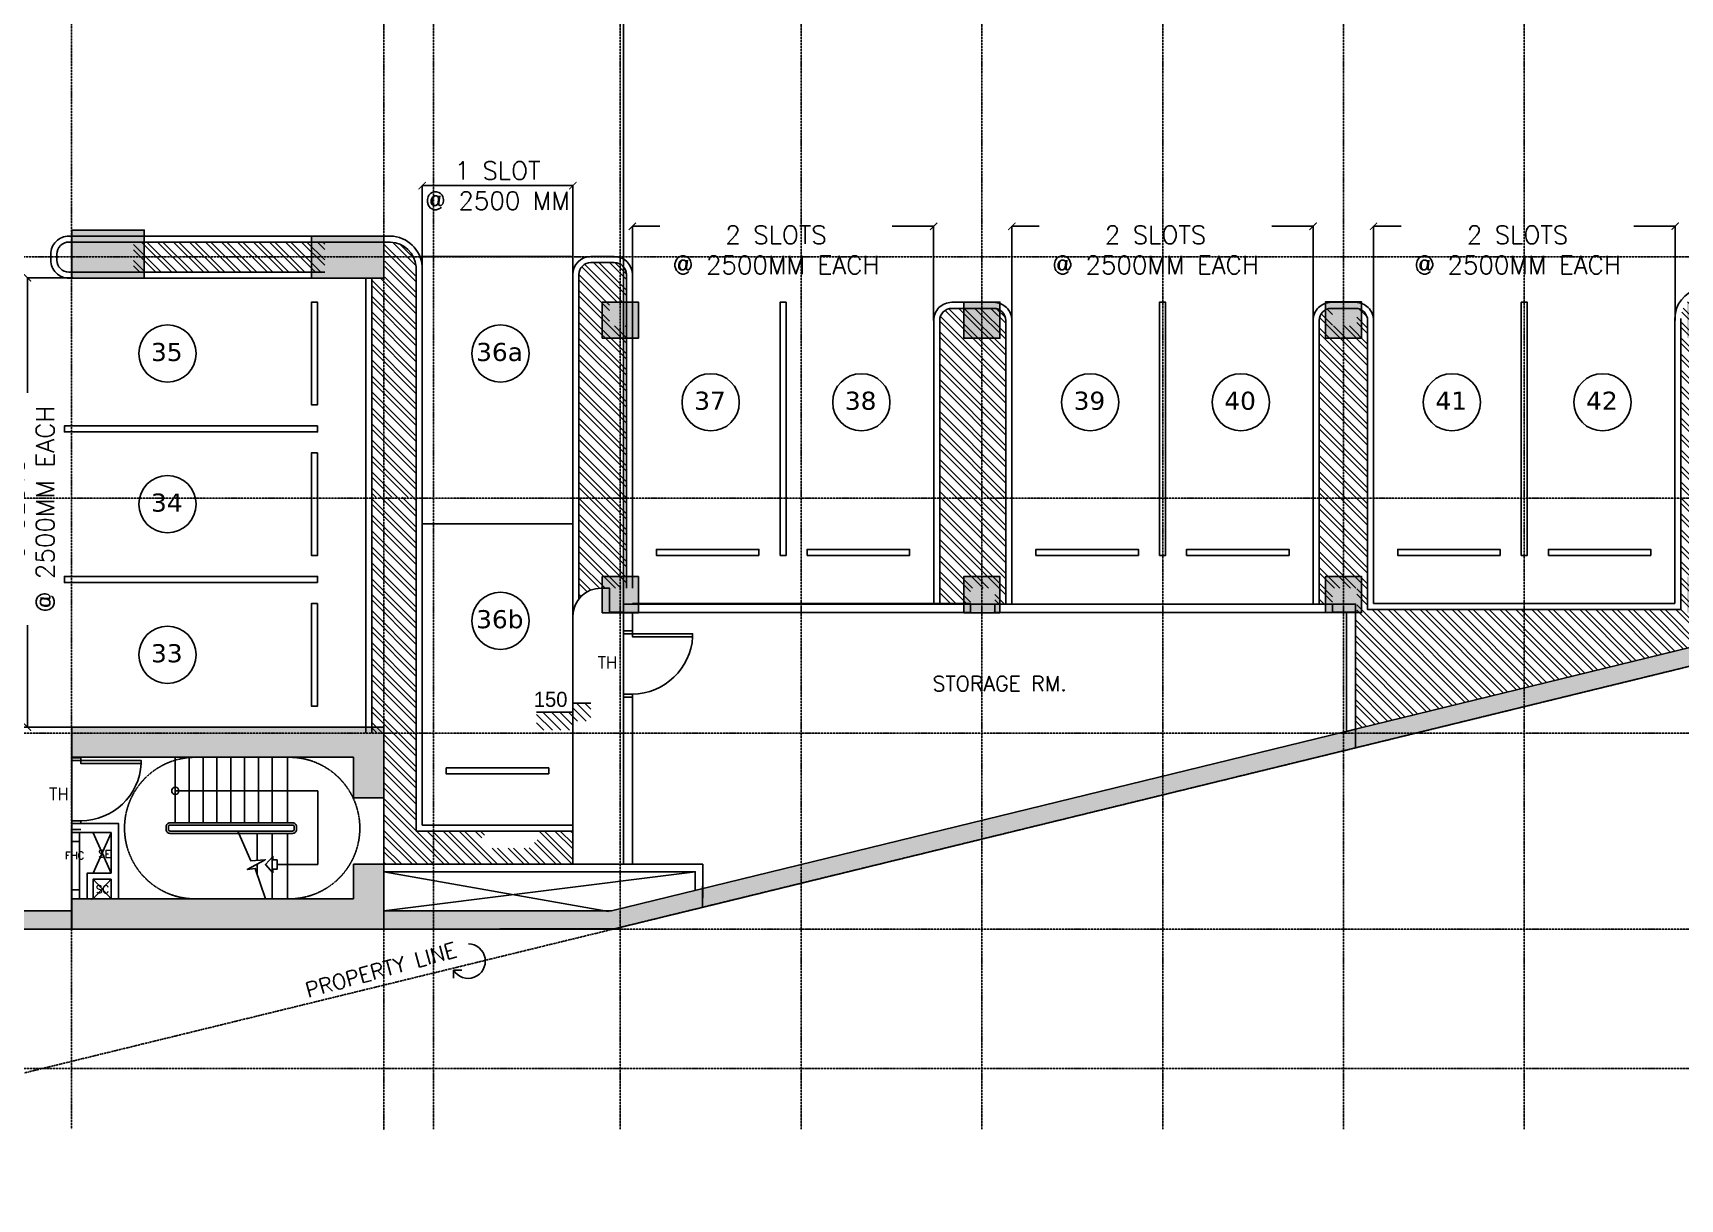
# Model space of a CAD drawing. Header units: inches. Extents: x -189245 to 740841, y -215444 to 469401.
# Drawn here: x 84045 to 111378, y 119672 to 139024 of the extents above; entities that cross this region are included whole.
import ezdxf
from ezdxf.enums import TextEntityAlignment as Align

# ---------------------------------------------------------------- set-up
doc = ezdxf.new("R2010")
doc.units = ezdxf.units.IN
doc.header["$LTSCALE"] = 10
doc.header["$MEASUREMENT"] = 0
for name, pattern in [('GRID NORMAL$0$GRID BASEMENT$0$GRID GROUND$0$GRID$0$$0$PHANTOM', [2.5, 1.25, -0.25, 0.25, -0.25, 0.25, -0.25]), ('HIDDEN', [0.375, 0.25, -0.125]), ('HIDDEN2', [0.1875, 0.125, -0.0625])]:
    doc.linetypes.add(name, pattern=pattern)
for name, color, linetype in [('3', 252, 'Continuous'), ('A-CMU PLASTER', 8, 'Continuous'), ('A-CMU WALL', 4, 'Continuous'), ('A-COLUMN', 6, 'Continuous'), ('A-COLUMN HATCH', 252, 'Continuous'), ('a-dim', 8, 'Continuous'), ('A-DOOR', 1, 'Continuous'), ('A-GRID', 8, 'Continuous'), ('A-HATCH COLUMN', 252, 'Continuous'), ('A-HATCH-CMU', 8, 'Continuous'), ('A-HATCH-SOLID', 252, 'Continuous'), ('A-HIDDEN', 2, 'HIDDEN'), ('A-PARKING', 252, 'Continuous'), ('A-RETAINING HATCH', 252, 'Continuous'), ('A-RETAINING WALL', 6, 'Continuous'), ('A-ROAD', 252, 'Continuous'), ('A-SHEARWALL', 6, 'Continuous'), ('A-STAIR', 1, 'Continuous'), ('A-TEXT', 3, 'Continuous'), ('COLUMN', 6, 'Continuous'), ('ELEVATION MARK', 2, 'Continuous'), ('TEXT', 3, 'Continuous'), ('TSG- WALL 100', 244, 'Continuous')]:
    doc.layers.add(name, color=color, linetype=linetype)
doc.layers.add('DEFPOINT', color=7, linetype='Continuous', plot=False)
doc.styles.add('PRSP_Simplex', font='simplex.shx')
doc.styles.add('ROMANS 300', font='romans.shx', dxfattribs={"height": 300})
doc.styles.add('VERDANA', font='verdana.TTF')
doc.dimstyles.get("Standard").update_dxf_attribs({"dimtxt": 0.18, "dimasz": 0.18, "dimexe": 0.18, "dimexo": 0.0625, "dimgap": 0.09, "dimtad": 0, "dimtih": 1, "dimtoh": 1, "dimdec": 4, "dimzin": 0, "dimdsep": 46, "dimtxsty": 'Standard', "dimcen": 0.09, "dimadec": 0, "dimazin": 0, "dimtfac": 1, "dimtdec": 4, "dimtofl": 0, "dimtmove": 0, "dimatfit": 3, "dimfxl": 1, "dimtolj": 1, "dimtzin": 0, "dimarcsym": 0})
pattern_1 = [(135, (78017.65, 121641.35), (-132.5825, -132.5825), []), (135, (78017.65, 121729.74), (-132.5825, -132.5825), [])]
pattern_2 = [(135, (154038.28, 121641.35), (-132.5825, -132.5825), []), (135, (154038.28, 121729.74), (-132.5825, -132.5825), [])]

# ---------------------------------------------------------------- blocks, each defined once
blk = doc.blocks.new('STEP')
at = {"color": 1}
for p, q in [((-196, -300), (-496, 0)), ((-54, -300), (-354, 0)), ((0, -213), (-213, 0)), ((220, -150), (0, 70)), ((300, -89), (61, 150)), ((300, 53), (203, 150)), ((-337, -300), (-600, -37)), ((-479, -300), (-600, -179)), ((78, -150), (-72, 0))]:
    blk.add_line(p, q, dxfattribs=at)
at = {"color": 3}
blk.add_lwpolyline([(-600, 0), (0, 0), (0, 150), (300, 150)], dxfattribs=at)
blk.add_attdef('000', (-646, 88), '', height=250, dxfattribs=at)
blk = doc.blocks.new('Park-slot2')
at = {"color": 1}
blk.add_lwpolyline([(800, 1200), (5000, 1200), (5000, 1300), (800, 1300)], close=True, dxfattribs=at)
at = {"color": 2}
blk.add_lwpolyline([(800, 850), (900, 850), (900, -850), (800, -850)], close=True, dxfattribs=at)
blk = doc.blocks.new('_ARCHTICK')
at = {"color": 0, "linetype": 'ByBlock', "ltscale": 20, "const_width": 0.15}
blk.add_lwpolyline([(-0.5, -0.5), (0.5, 0.5)], dxfattribs=at)
blk = doc.blocks.new('*D773')
at = {"layer": 'a-dim', "color": 1, "lineweight": -2}
for p, q in [((84711, 134961), (83955, 134961)), ((83956, 134961), (83956, 133053)), ((83956, 127504), (83956, 129195)), ((84711, 127504), (83955, 127504))]:
    blk.add_line(p, q, dxfattribs=at)
at = {"layer": 'Defpoints', "color": 0}
for p in [(84711, 134961), (83956, 127504), (84711, 127504)]:
    blk.add_point(p, dxfattribs=at)
at = {"layer": 'a-dim', "color": 1, "lineweight": -2, "xscale": 120, "yscale": 120, "zscale": 120}
for p, rotation in [((83956, 134961), 90), ((83956, 127504), 270)]:
    blk.add_blockref('_ARCHTICK', p, dxfattribs=dict(at, rotation=rotation))
at = {"layer": 'a-dim', "color": 3, "insert": (83998, 131124), "char_height": 300, "attachment_point": 5, "rotation": 90, "style": 'ROMANS 300'}
blk.add_mtext('\\A1;3 SLOTS\\P@ 2500MM EACH', dxfattribs=at)
blk = doc.blocks.new('*D787')
at = {"layer": 'a-dim', "color": 1, "lineweight": -2}
for p, q in [((93992, 134554), (93992, 135816)), ((93992, 135816), (94448, 135816)), ((98992, 135816), (98305, 135816)), ((98992, 134254), (98992, 135816))]:
    blk.add_line(p, q, dxfattribs=at)
at = {"layer": 'Defpoints', "color": 0}
for p in [(98992, 135816), (93992, 134554), (98992, 134254)]:
    blk.add_point(p, dxfattribs=at)
at = {"layer": 'a-dim', "color": 1, "lineweight": -2, "xscale": 120, "yscale": 120, "zscale": 120, "rotation": 180}
blk.add_blockref('_ARCHTICK', (93992, 135816), dxfattribs=at)
at = {"layer": 'a-dim', "color": 1, "lineweight": -2, "xscale": 120, "yscale": 120, "zscale": 120}
blk.add_blockref('_ARCHTICK', (98992, 135816), dxfattribs=at)
at = {"layer": 'a-dim', "color": 3, "insert": (96377, 135424), "char_height": 300, "attachment_point": 5, "style": 'ROMANS 300'}
blk.add_mtext('\\A1;2 SLOTS \\P@ 2500MM EACH', dxfattribs=at)
blk = doc.blocks.new('*D788')
at = {"layer": 'a-dim', "color": 1, "lineweight": -2}
for p, q in [((100289, 134254), (100289, 135816)), ((100289, 135816), (100745, 135816)), ((105289, 135816), (104602, 135816)), ((105289, 134254), (105289, 135816))]:
    blk.add_line(p, q, dxfattribs=at)
at = {"layer": 'Defpoints', "color": 0}
for p in [(105289, 135816), (100289, 134254), (105289, 134254)]:
    blk.add_point(p, dxfattribs=at)
at = {"layer": 'a-dim', "color": 1, "lineweight": -2, "xscale": 120, "yscale": 120, "zscale": 120, "rotation": 180}
blk.add_blockref('_ARCHTICK', (100289, 135816), dxfattribs=at)
at = {"layer": 'a-dim', "color": 1, "lineweight": -2, "xscale": 120, "yscale": 120, "zscale": 120}
blk.add_blockref('_ARCHTICK', (105289, 135816), dxfattribs=at)
at = {"layer": 'a-dim', "color": 3, "insert": (102674, 135424), "char_height": 300, "attachment_point": 5, "style": 'ROMANS 300'}
blk.add_mtext('\\A1;2 SLOTS \\P@ 2500MM EACH', dxfattribs=at)
blk = doc.blocks.new('*D791')
at = {"layer": 'a-dim', "color": 1, "lineweight": -2}
for p, q in [((90504, 135153), (90504, 136491)), ((93004, 136490), (90504, 136490)), ((93004, 135015), (93004, 136491))]:
    blk.add_line(p, q, dxfattribs=at)
at = {"layer": 'Defpoints', "color": 0}
for p in [(90504, 136490), (90504, 135153), (93004, 135015)]:
    blk.add_point(p, dxfattribs=at)
at = {"layer": 'a-dim', "color": 1, "lineweight": -2, "xscale": 120, "yscale": 120, "zscale": 120, "rotation": 180}
blk.add_blockref('_ARCHTICK', (90504, 136490), dxfattribs=at)
at = {"layer": 'a-dim', "color": 1, "lineweight": -2, "xscale": 120, "yscale": 120, "zscale": 120}
blk.add_blockref('_ARCHTICK', (93004, 136490), dxfattribs=at)
at = {"layer": 'a-dim', "color": 3, "insert": (91754, 136490), "char_height": 300, "attachment_point": 5, "style": 'ROMANS 300'}
blk.add_mtext('\\A1;1 SLOT\\P@ 2500 MM', dxfattribs=at)
blk = doc.blocks.new('*D792')
at = {"layer": 'a-dim', "color": 1, "lineweight": -2}
for p, q in [((106292, 134254), (106292, 135817)), ((106292, 135817), (106752, 135817)), ((111297, 135817), (110610, 135817)), ((111297, 134255), (111297, 135817))]:
    blk.add_line(p, q, dxfattribs=at)
at = {"layer": 'Defpoints', "color": 0}
for p in [(111297, 135817), (106292, 134254), (111297, 134255)]:
    blk.add_point(p, dxfattribs=at)
at = {"layer": 'a-dim', "color": 1, "lineweight": -2, "xscale": 120, "yscale": 120, "zscale": 120, "rotation": 180}
blk.add_blockref('_ARCHTICK', (106292, 135817), dxfattribs=at)
at = {"layer": 'a-dim', "color": 1, "lineweight": -2, "xscale": 120, "yscale": 120, "zscale": 120}
blk.add_blockref('_ARCHTICK', (111297, 135817), dxfattribs=at)
at = {"layer": 'a-dim', "color": 3, "insert": (108681, 135424), "char_height": 300, "attachment_point": 5, "style": 'ROMANS 300'}
blk.add_mtext('\\A1;2 SLOTS \\P@ 2500MM EACH', dxfattribs=at)
blk = doc.blocks.new('1')
at = {"layer": 'A-DOOR'}
blk.add_circle((0, 0), 475, dxfattribs=at)
at = {"layer": 'TEXT', "style": 'VERDANA'}
blk.add_attdef('15B', (-404, -124), '', height=300, dxfattribs=at)

msp = doc.modelspace()

# ---------------------------------------------------------------- hatches: boundary and pattern name
at = {"layer": 'A-HATCH COLUMN', "ltscale": 2}
msp.add_hatch(color=256, dxfattribs=at).paths.add_polyline_path([(89367.36797, 124653.88317), (89367.36797, 125228.88317), (89867.36797, 125228.88317), (89867.36797, 124653.88317), (89867.36797, 124153.88317), (84692.36797, 124153.88317), (84692.36797, 124653.88317)])
at = {"layer": 'A-HATCH-SOLID', "ltscale": 2}
h = msp.add_hatch(color=256, dxfattribs=at)
h.paths.add_polyline_path([(78017.36797, 169753.41648), (78017.36797, 169053.41648), (79217.36797, 169053.41648), (79217.36797, 169753.41648)])
h.paths.add_polyline_path([(78017.36797, 165653.41648), (78017.36797, 164953.41648), (79217.36797, 164953.41648), (79217.36797, 165653.41648)])
h.paths.add_polyline_path([(78017.36797, 157653.41648), (78017.36797, 156953.41648), (79217.36797, 156953.41648), (79217.36797, 157653.41648)])
h.paths.add_polyline_path([(78717.36797, 148903.41648), (78017.36797, 148903.41648), (78017.36797, 147703.41648), (78717.36797, 147703.41648)])
h.paths.add_polyline_path([(78017.36797, 139653.41648), (78017.36797, 138953.41648), (79217.36797, 138953.41648), (79217.36797, 139653.41648)])
h.paths.add_polyline_path([(78017.36797, 131653.41648), (78017.36797, 130953.41648), (79217.36797, 130953.41648), (79217.36797, 131653.41648)])
h.paths.add_polyline_path([(78017.36797, 127553.41648), (78017.36797, 126853.41648), (79217.36797, 126853.41648), (79217.36797, 127553.41648)])
h.paths.add_polyline_path([(84692.36797, 135753.41648), (84692.36797, 134953.41648), (85892.36797, 134953.41648), (85892.36797, 135753.41648)])
h.paths.add_polyline_path([(88667.36797, 135653.41648), (88667.36797, 134953.41648), (89867.36797, 134953.41648), (89867.36797, 135653.41648)])
h.paths.add_polyline_path([(99492.36797, 129403.41648), (100092.36797, 129403.41648), (100092.36797, 130003.41648), (99492.36797, 130003.41648)])
h.paths.add_polyline_path([(105492.36797, 129403.88301), (106092.36797, 129403.88301), (106092.36797, 130003.88301), (105492.36797, 130003.88301)])
h.paths.add_polyline_path([(111492.36797, 129403.41648), (112092.36797, 129403.41648), (112092.36797, 130003.41648), (111492.36797, 130003.41648)])
h.paths.add_polyline_path([(114392.36797, 129403.41648), (114992.36797, 129403.41648), (114992.36797, 130003.41648), (114392.36797, 130003.41648)])
h.paths.add_polyline_path([(118763.91279, 130308.36053), (119347.20614, 130448.96235), (119206.60432, 131032.25569), (118623.31097, 130891.65387)])
h.paths.add_polyline_path([(111442.36797, 141553.41648), (112142.36797, 141553.41648), (112142.36797, 142753.41648), (111442.36797, 142753.41648)])
h.paths.add_polyline_path([(105442.36797, 141553.41648), (106142.36797, 141553.41648), (106142.36797, 142753.41648), (105442.36797, 142753.41648)])
h.paths.add_polyline_path([(99442.36797, 141553.41648), (100142.36797, 141553.41648), (100142.36797, 142753.41648), (99442.36797, 142753.41648)])
h.paths.add_polyline_path([(93442.36797, 141553.41648), (94142.36797, 141553.41648), (94142.36797, 142753.41648), (93442.36797, 142753.41648)])
h.paths.add_polyline_path([(93442.36797, 146353.41648), (94142.36797, 146353.41648), (94142.36797, 147553.41648), (93442.36797, 147553.41648)])
h.paths.add_polyline_path([(99442.36797, 146353.41648), (100142.36797, 146353.41648), (100142.36797, 147553.41648), (99442.36797, 147553.41648)])
h.paths.add_polyline_path([(105442.36797, 146353.41648), (106142.36797, 146353.41648), (106142.36797, 147553.41648), (105442.36797, 147553.41648)])
h.paths.add_polyline_path([(111442.36797, 146353.41648), (112142.36797, 146353.41648), (112142.36797, 147553.41648), (111442.36797, 147553.41648)])
h.paths.add_polyline_path([(108442.36797, 153853.41648), (109142.36797, 153853.41648), (109142.36797, 155053.41648), (108442.36797, 155053.41648)])
h.paths.add_polyline_path([(102442.36797, 153853.41648), (103142.36797, 153853.41648), (103142.36797, 155053.41648), (102442.36797, 155053.41648)])
h.paths.add_polyline_path([(96442.36797, 153853.41648), (97142.36797, 153853.41648), (97142.36797, 155053.41648), (96442.36797, 155053.41648)])
h.paths.add_polyline_path([(84692.36797, 161753.41648), (84692.36797, 160953.41648), (85892.36797, 160953.41648), (85892.36797, 161753.41648)])
h.paths.add_polyline_path([(88667.36797, 161653.41648), (88667.36797, 160953.41648), (89867.36797, 160953.41648), (89867.36797, 161653.41648)])
h.paths.add_polyline_path([(96492.36797, 162053.41648), (97092.36797, 162053.41648), (97092.36797, 162653.41648), (96492.36797, 162653.41648)])
h.paths.add_polyline_path([(96492.36797, 166677.41648), (97092.36797, 166677.41648), (97092.36797, 167277.41648), (96492.36797, 167277.41648)])
h.paths.add_polyline_path([(102492.36797, 166677.41648), (103092.36797, 166677.41648), (103092.36797, 167277.41648), (102492.36797, 167277.41648)])
h.paths.add_polyline_path([(102492.36797, 162053.41648), (103092.36797, 162053.41648), (103092.36797, 162653.41648), (102492.36797, 162653.41648)])
h.paths.add_polyline_path([(108492.36797, 166677.41648), (109092.36797, 166677.41648), (109092.36797, 167277.41648), (108492.36797, 167277.41648)])
h.paths.add_polyline_path([(108492.36797, 162053.41648), (109092.36797, 162053.41648), (109092.36797, 162653.41648), (108492.36797, 162653.41648)])
h.paths.add_polyline_path([(124892.36797, 162076.01537), (125492.36797, 162076.01537), (125492.36797, 162676.01537), (124892.36797, 162676.01537)])
h.paths.add_polyline_path([(124892.36797, 153553.41648), (125492.36797, 153553.41648), (125492.36797, 155053.41648), (124892.36797, 155053.41648)])
h.paths.add_polyline_path([(124892.36797, 149053.41648), (125492.36797, 149053.41648), (125492.36797, 150553.41648), (124892.36797, 150553.41648)])
h.paths.add_polyline_path([(124892.36797, 146053.41648), (125492.36797, 146053.41648), (125492.36797, 147553.41648), (124892.36797, 147553.41648)])
h.paths.add_polyline_path([(124892.36797, 141553.41648), (125492.36797, 141553.41648), (125492.36797, 143053.41648), (124892.36797, 143053.41648)])
h.paths.add_polyline_path([(124886.54631, 131804.97759), (125469.83965, 131945.57941), (125329.23783, 132528.87276), (124745.94449, 132388.27094)])
h.paths.add_polyline_path([(117392.36797, 162053.41648), (117992.36797, 162053.41648), (117992.36797, 162653.41648), (117392.36797, 162653.41648)])
h.paths.add_polyline_path([(116592.36797, 164688.09359), (117192.36797, 164688.09359), (117192.36797, 165288.09359), (116592.36797, 165288.09359)])
h.paths.add_polyline_path([(99492.36724, 133958.50249), (100092.36724, 133958.50249), (100092.36724, 134558.50249), (99492.36724, 134558.50249)])
h.paths.add_polyline_path([(105492.36711, 133959.36792), (106092.36711, 133959.36792), (106092.36711, 134559.36792), (105492.36711, 134559.36792)])
h.paths.add_polyline_path([(111492.36699, 133960.22938), (112092.36699, 133960.22938), (112092.36699, 134560.22938), (111492.36699, 134560.22938)])
h.paths.add_polyline_path([(124907.60982, 136119.92322), (125492.23186, 136254.89385), (125357.26123, 136839.51589), (124772.63919, 136704.54526)])
h.paths.add_polyline_path([(117834.58045, 134433.11723), (118419.20249, 134568.08786), (118284.23186, 135152.7099), (117699.60982, 135017.73927)])
h.paths.add_polyline_path([(88667.36797, 155053.41648), (88667.36797, 154353.41648), (89867.36797, 154353.41648), (89867.36797, 155053.41648)])
h.paths.add_polyline_path([(88667.36797, 142253.41648), (88667.36797, 141553.41648), (89867.36797, 141553.41648), (89867.36797, 142253.41648)])
h.paths.add_polyline_path([(93492.36796, 133957.58157), (94092.36796, 133957.58157), (94092.36796, 134557.58157), (93492.36796, 134557.58157)])
h.paths.add_polyline_path([(93492.36856, 129403.41648), (94092.36856, 129403.41648), (94092.36856, 130003.41648), (93492.36856, 130003.41648)])
msp.add_hatch(color=256, dxfattribs=at).paths.add_polyline_path([(89367.36797, 127003.88317), (89367.36797, 126328.88317), (89867.36797, 126328.88317), (89867.36797, 127003.88317), (89867.36797, 127503.88317), (84692.36797, 127503.88317), (84692.36797, 127003.88317)])
at = {"layer": 'A-PARKING'}
h = msp.add_hatch(dxfattribs=at)
h.set_pattern_fill('ANSI32', color=8, scale=500, angle=90, style=0)
h.set_pattern_definition(pattern_1)
h.paths.add_polyline_path([(85711.32235, 135553.50482), (85711.32235, 135306.44667), (88886.29101, 135306.90485), (88886.29101, 135553.33692)])
h.paths.add_polyline_path([(85711.32235, 135306.44667), (85711.32235, 135054.26895), (88886.29101, 135054.45984), (88886.29101, 135306.90485)])
h = msp.add_hatch(dxfattribs=at)
h.set_pattern_fill('ANSI32', color=8, scale=500, angle=90, style=0)
h.set_pattern_definition(pattern_2)
h.paths.add_polyline_path([(90404.37922, 135148.98861, 0.0933593715), (90359.43141, 135307.37522), (89886.29101, 135307.30144), (89886.29101, 134961.66683), (89667.37587, 134961.66683), (89667.37587, 131319.7368), (90404.37922, 131320.28755)])
h = msp.add_hatch(dxfattribs=at)
h.set_pattern_fill('ANSI32', color=8, scale=500, angle=90, style=0)
h.set_pattern_definition(pattern_2)
h.paths.add_polyline_path([(90359.55988, 135307.11746, 0.2744219492), (89978.11456, 135553.27918), (89867.36797, 135553.28503), (89867.36797, 135307.04643)])
h = msp.add_hatch(dxfattribs=at)
h.set_pattern_fill('ANSI32', color=8, scale=500, angle=90, style=0)
h.set_pattern_definition(pattern_1)
h.paths.add_polyline_path([(108792.36797, 129453.88317), (106192.36797, 129453.88317), (106192.36797, 131332.09984), (105792.36797, 131331.80093), (105792.36797, 129811.07958), (106011.32235, 129811.07958), (106011.32235, 129411.07958), (105992.50999, 129411.07958), (105992.50999, 127468.9726), (108792.36797, 128152.67971)])
h.paths.add_polyline_path([(105792.36797, 131331.80093), (105389.24297, 131331.49968), (105389.24297, 129553.88301), (105611.32235, 129553.88301), (105611.32235, 129811.07958), (105792.36797, 129811.07958)])
h.paths.add_polyline_path([(105792.36797, 134161.07958), (105611.32235, 134161.07958), (105611.32235, 134453.88317), (105589.24297, 134453.88317, 0.4142135624), (105389.24297, 134253.88317), (105389.24297, 131331.49968), (105792.36797, 131331.80093)])
h.paths.add_polyline_path([(106192.36797, 134253.88317, 0.386679252), (106011.32235, 134452.98297), (106011.32235, 134161.07958), (105792.36797, 134161.07958), (105792.36797, 131331.80093), (106192.36797, 131332.09984)])
h.paths.add_polyline_path([(111792.36797, 128885.26019), (111792.36797, 129411.07958), (111611.32235, 129411.07958), (111611.32235, 129811.07958), (111792.36797, 129811.07958), (111792.36797, 131336.28463), (111392.36797, 131335.98571), (111392.36797, 129453.88317), (108792.36797, 129453.88317), (108792.36797, 128152.67971)])
h.paths.add_polyline_path([(111792.36797, 134161.07958), (111611.32235, 134161.07958), (111611.32235, 134561.07958), (111792.36797, 134561.07958), (111792.36797, 134698.96954, 0.0018092568), (111789.55172, 134698.29975), (111698.41029, 134676.27493, 0.3463524598), (111392.36797, 134287.46655), (111392.36797, 131335.98571), (111792.36797, 131336.28463)])
h.paths.add_polyline_path([(112272.31778, 134403.44905, 0.4120954735), (111792.36797, 134698.96954), (111792.36797, 134561.07958), (112011.32235, 134561.07958), (112011.32235, 134161.07958), (111792.36797, 134161.07958), (111792.36797, 131336.28463), (113013.29442, 131337.19701)])
h.paths.add_polyline_path([(113013.29442, 131337.19701), (111792.36797, 131336.28463), (111792.36797, 129811.07958), (112011.32235, 129811.07958), (112011.32235, 129411.07958), (111792.36797, 129411.07958), (111792.36797, 128885.26019), (114692.36797, 129593.42133), (114692.36797, 130255.85915), (113352.83109, 129932.15271)])
h.paths.add_polyline_path([(117992.36797, 130399.25987), (117992.36797, 131053.32227), (114692.36797, 130255.85915), (114692.36797, 129593.42133)])
h.paths.add_polyline_path([(121860.40071, 131343.8083), (119186.16505, 131341.80989), (117992.36797, 131053.32227), (117992.36797, 130399.25987), (118797.58945, 130595.88971), (118773.34542, 130698.92171), (119162.71127, 130790.54178), (119186.18526, 130690.78228)])
h.paths.add_polyline_path([(125054.58047, 132123.80622), (125030.33643, 132226.83821), (125192.36797, 132264.96519), (125192.36797, 135312.81026), (124604.86797, 135312.71864), (124604.86797, 132651.2692), (119186.16505, 131341.80989), (121860.40071, 131343.8083)])
h = msp.add_hatch(dxfattribs=at)
h.set_pattern_fill('ANSI32', color=8, scale=500, angle=90, style=0)
h.set_pattern_definition(pattern_1)
h.paths.add_polyline_path([(93892.3073, 134161.07958), (93611.32235, 134161.07958), (93611.32235, 134561.07958), (93892.30203, 134561.07958), (93892.29605, 135015.07675, 0.4142058479), (93692.29605, 135215.07675), (93304.45114, 135215.07675, 0.4141082589), (93104.37922, 135015.07675), (93104.37922, 129630.25195, -0.1646365545), (93356.86682, 129795.92584, -0.1195979096), (93611.32235, 129811.07958), (93892.36458, 129811.07958)])
h = msp.add_hatch(dxfattribs=at)
h.set_pattern_fill('ANSI32', color=8, scale=500, angle=90, style=0)
h.set_pattern_definition(pattern_1)
h.paths.add_polyline_path([(99811.32235, 131334.51364), (99092.36797, 131333.97638), (99092.36797, 129553.88301), (99605.07235, 129553.88301), (99605.07235, 129811.07958), (99811.32235, 129811.07958)])
h.paths.add_polyline_path([(100189.24297, 131334.79606), (99811.32235, 131334.51364), (99811.32235, 129811.07958), (100005.07235, 129811.07958), (100005.07235, 129553.88301), (100189.24297, 129553.88301)])
h.paths.add_polyline_path([(100189.24297, 134253.88317, 0.4142135624), (99989.24297, 134453.88317), (99811.32235, 134453.88317), (99811.32235, 131334.51364), (100189.24297, 131334.79606)])
h.paths.add_polyline_path([(99811.32235, 134453.88317), (99292.36797, 134453.88317, 0.4142135624), (99092.36797, 134253.88317), (99092.36797, 131333.97638), (99811.32235, 131334.51364)])
h = msp.add_hatch(dxfattribs=at)
h.set_pattern_fill('ANSI32', color=8, scale=500, angle=90, style=0)
h.set_pattern_definition(pattern_1)
h.paths.add_polyline_path([(90404.37922, 131320.30174), (89667.37587, 131319.75099), (89667.37587, 127403.88317), (89867.36797, 127403.88317), (90404.37922, 127403.88314), (90404.37922, 127403.88317), (90404.37922, 127403.88314), (89867.36797, 127403.88317), (89867.36797, 127403.88317), (90404.37922, 127403.88317)])
h = msp.add_hatch(dxfattribs=at)
h.set_pattern_fill('ANSI32', color=8, scale=500, angle=90, style=0)
h.set_pattern_definition([(135, (89951.3, 127474.53), (-132.5825, -132.5825), []), (135, (89951.3, 127562.92), (-132.5825, -132.5825), [])])
h.paths.add_polyline_path([(90404.26057, 127403.88317), (89867.36797, 127403.88317), (89867.36797, 127003.88317), (89867.36797, 126328.88317), (89867.36797, 125228.88317), (90692.36797, 125228.88317), (90692.36797, 125778.55467), (90404.26057, 125778.55467)])
h.paths.add_polyline_path([(91604.1493, 125496.74261), (91464.98115, 125635.91077), (90964.98115, 125635.91077), (90964.98115, 125228.88317), (93004.37922, 125228.88317), (93004.37922, 125778.55467), (92273.33513, 125778.55467), (92415.97902, 125635.91077), (92276.81087, 125496.74261)])
h.paths.add_polyline_path([(90692.36797, 125778.55467), (90692.36797, 125228.88317), (90964.98115, 125228.88317), (90964.98115, 125635.91077), (91464.98115, 125635.91077), (91607.62504, 125778.55467)])
at = {"layer": 'A-RETAINING HATCH', "ltscale": 2}
h = msp.add_hatch(color=256, dxfattribs=at)
h.paths.add_polyline_path([(78017.36797, 174466.41645), (75573.55006, 174466.41645), (74808.89379, 170416.55586), (74787.51877, 170259.33448), (73827.34522, 163196.89424), (73215.66904, 155926.09267), (72979.67635, 148654.55267), (73120.54239, 141369.98807), (73635.43489, 134081.92157), (74522.59345, 126829.90499), (75342.94269, 122141.34986), (78017.36797, 122141.34986), (78017.36797, 121841.34986), (75090.87575, 121841.34986), (74225.75135, 126785.80913), (73336.7221, 134053.11762), (72820.74697, 141356.50819), (72679.58223, 148656.51948), (72916.09062, 155943.94953), (73528.99027, 163229.29404), (74490.25348, 170299.74916), (74512.66915, 170464.62491), (75324.89263, 174766.41645), (78017.36797, 174766.41648)])
h.paths.add_polyline_path([(84692.36797, 172453.88317), (83392.36797, 172453.88317), (83392.36797, 172153.88317), (84692.36797, 172153.88317)])
h.paths.add_polyline_path([(90092.39924, 172153.88317), (92067.72329, 172153.88317), (96692.39924, 170832.68086), (96692.39924, 167153.88317), (109569.37593, 167153.88317), (125192.36797, 162690.59265), (125192.36797, 155053.88317), (125492.36797, 155053.88317), (125492.36797, 162916.88895), (109611.38869, 167453.88314), (96992.39924, 167453.88314), (96992.39924, 171058.97715), (92109.73595, 172453.88317), (90092.39924, 172453.88317)])
h.paths.add_polyline_path([(125192.36797, 132157.45303), (125192.36797, 141553.41648), (125492.36797, 141553.41648), (125492.36797, 131921.89602), (125492.36797, 131921.89602), (93681.47621, 124153.88317), (89867.36797, 124153.88317), (89867.36797, 124453.88317), (93645.37754, 124453.88317)])
h.paths.add_polyline_path([(84692.36797, 124453.88317), (83392.36797, 124453.88317), (83392.36797, 124153.88317), (84692.36797, 124153.88317)])
h.paths.add_polyline_path([(125192.36797, 147553.88317), (125192.36797, 149053.41648)])
edge = h.paths.add_edge_path()
edge.add_line((125492.36797, 155053.88317), (125492.36797, 162916.88895))
edge.add_line((125192.36797, 155053.88317), (125192.36797, 162053.88317))
edge.add_line((125192.36797, 150653.88317), (125192.36797, 153553.41648))
edge.add_line((125192.36797, 143153.88317), (125192.36797, 145953.88317))
edge.add_line((125192.36797, 150653.88317), (125192.36797, 153353.88317))
edge.add_line((125192.36797, 143253.88317), (125192.36797, 145953.88317))
h.paths.add_polyline_path([(90092.39924, 172453.88317), (89867.36797, 172453.88317), (89867.36797, 172153.88317), (90092.39924, 172153.88317)])
h.paths.add_polyline_path([(125492.36797, 153553.41648), (125092.36797, 153553.41648), (125092.36797, 150553.41648), (125492.36797, 150553.41648)])
h.paths.add_polyline_path([(125492.36797, 149053.41648), (125092.36797, 149053.41648), (125092.36797, 147553.41648), (125492.36797, 147553.41648)])
h.paths.add_polyline_path([(125492.36797, 146053.41648), (125092.36797, 146053.41648), (125092.36797, 143053.41648), (125492.36797, 143053.41648)])

# ---------------------------------------------------------------- linework, layer by layer
at = {"color": 1}
msp.add_lwpolyline([(108742.36797, 130353.88317), (108742.36797, 134553.88317), (108842.36797, 134553.88317), (108842.36797, 130353.88317)], close=True, dxfattribs=at)
at = {"color": 2}
for points in [[(88767.36797, 132054.19542), (88667.36797, 132054.19542), (88667.36797, 130354.19542), (88767.36797, 130354.19542)], [(96892.36797, 130353.88317), (96892.36797, 130453.88317), (98592.36797, 130453.88317), (98592.36797, 130353.88317)], [(103189.24297, 130353.88317), (103189.24297, 130453.88317), (104889.24297, 130453.88317), (104889.24297, 130353.88317)], [(108392.36797, 130353.88317), (108392.36797, 130453.88317), (106692.36797, 130453.88317), (106692.36797, 130353.88317)], [(109192.36797, 130353.88317), (109192.36797, 130453.88317), (110892.36797, 130453.88317), (110892.36797, 130353.88317)], [(92604.37922, 126728.55467), (92604.37922, 126828.55467), (90904.37922, 126828.55467), (90904.37922, 126728.55467)]]:
    msp.add_lwpolyline(points, close=True, dxfattribs=at)
at = {"layer": '3', "color": 3, "linetype": 'GRID NORMAL$0$GRID BASEMENT$0$GRID GROUND$0$GRID$0$$0$PHANTOM', "flags": 128}
msp.add_lwpolyline([(129099.70051, 161873.70839), (128635.71769, 153196.10388), (129017.37653, 141092.11956), (129992.59111, 133020.82124), (75328.80638, 119672.28056), (74071.67228, 126517.80566), (73116.59928, 133815.57488), (72536.23342, 141152.6571), (72332.65028, 148489.83325), (72508.83494, 155817.71555), (73063.42076, 163146.76286), (73991.07251, 170427.90716), (75224.85356, 177277.67973), (129118.65489, 161880.9048)], dxfattribs=at)
at = {"layer": '3', "linetype": 'GRID NORMAL$0$GRID BASEMENT$0$GRID GROUND$0$GRID$0$$0$PHANTOM', "flags": 128}
msp.add_lwpolyline([(129099.70051, 161873.70839), (128635.71769, 153196.10388), (129017.37653, 141092.11956), (129992.59111, 133020.82124), (75328.80638, 119672.28056), (74071.67228, 126517.80566), (73116.59928, 133815.57488), (72536.23342, 141152.6571), (72332.65028, 148489.83325), (72508.83494, 155817.71555), (73063.42076, 163146.76286), (73991.07251, 170427.90716), (75224.85356, 177277.67973), (129118.65489, 161880.9048)], dxfattribs=at)
at = {"layer": 'A-CMU PLASTER'}
for p, q in [((105842.50999, 129411.07958), (105842.50999, 127432.34357)), ((105992.50999, 129411.07958), (105992.50999, 127468.9726))]:
    msp.add_line(p, q, dxfattribs=at)
at = {"layer": 'A-CMU WALL'}
for p, q in [((93842.36797, 129403.88301), (93992.36797, 129403.88301)), ((95036.32235, 125103.88317), (89867.36797, 125103.88317))]:
    msp.add_line(p, q, dxfattribs=at)
at = {"layer": 'A-CMU WALL', "color": 1, "linetype": 'Continuous'}
for p, q in [((85342.37698, 125078.88317), (85042.37698, 125752.6128)), ((85341.386, 125752.6128), (85042.37698, 125078.88317)), ((85341.386, 124653.88317), (85042.37698, 124978.88317)), ((85342.37698, 124978.88317), (85042.37698, 124653.88317))]:
    msp.add_line(p, q, dxfattribs=at)
at = {"layer": 'A-CMU WALL', "color": 8}
msp.add_line((93842.36797, 125228.88317), (89867.36797, 125228.88317), dxfattribs=at)
at = {"layer": 'A-CMU WALL', "linetype": 'Continuous'}
msp.add_line((85042.37698, 124653.88317), (85042.37698, 124978.88317), dxfattribs=at)
msp.add_line((85042.37698, 124653.88317), (85042.37698, 124978.88317), dxfattribs=at)
at = {"layer": 'A-CMU WALL', "color": 8, "linetype": 'Continuous'}
msp.add_lwpolyline([(85342.37698, 125078.88317), (85042.37698, 125078.88317)], dxfattribs=at)
msp.add_lwpolyline([(85342.37698, 125078.88317), (85042.37698, 125078.88317)], dxfattribs=at)
at = {"layer": 'A-CMU WALL', "linetype": 'Continuous'}
for points in [[(85342.37698, 125078.88317), (85042.37698, 125078.88317)], [(85342.37698, 125078.88317), (85042.37698, 125078.88317)], [(85342.37698, 124978.88317), (85042.37698, 124978.88317)], [(85342.37698, 124978.88317), (85042.37698, 124978.88317)]]:
    msp.add_lwpolyline(points, dxfattribs=at)
at = {"layer": 'A-COLUMN', "color": 4}
for p, q in [((93842.36797, 129403.88301), (93842.36797, 129053.88301)), ((93992.36797, 129553.88317), (98992.36797, 129553.88317)), ((93992.36797, 129403.88301), (93992.36797, 129003.88301)), ((93992.36797, 129353.88301), (93992.36797, 129103.88301)), ((93992.50999, 129403.88301), (99605.07235, 129403.88301)), ((99986.25999, 129403.88301), (105611.32235, 129403.88301)), ((93842.36797, 128053.88301), (93842.36797, 125228.88317)), ((93992.36797, 128053.88301), (93992.36797, 125228.88317)), ((95161.32235, 125228.88317), (93992.36797, 125228.88317)), ((95161.32235, 125228.88317), (95161.32235, 124824.06703)), ((95036.32235, 124793.54284), (95036.32235, 125103.88317))]:
    msp.add_line(p, q, dxfattribs=at)
for points in [[(94092.36856, 129553.88301), (99605.07235, 129553.88317), (99605.07235, 129403.88301), (94092.36856, 129403.41648)], [(105611.32235, 129546.68644), (100005.07235, 129546.68644), (100005.07235, 129403.88301), (105611.32235, 129403.88301)], [(105842.50999, 129411.07958), (105992.50999, 129411.07958), (105992.50999, 127468.9726), (105842.50999, 127432.34357)]]:
    msp.add_lwpolyline(points, close=True, dxfattribs=at)
at = {"layer": 'A-COLUMN', "color": 2}
for points in [[(93992.36797, 129053.88301), (93992.36797, 129103.88301), (93842.36797, 129103.88301), (93842.36797, 129053.88301)], [(93992.36797, 129053.88301), (93992.36797, 129003.88301), (94992.36797, 129003.88301), (94992.36797, 129053.88301)], [(93992.36797, 128003.88301), (93992.36797, 128053.88301), (93842.36797, 128053.88301), (93842.36797, 128003.88301)]]:
    msp.add_lwpolyline(points, close=True, dxfattribs=at)
at = {"layer": 'A-COLUMN', "color": 4}
msp.add_lwpolyline([(95036.32235, 125103.88317), (95036.32235, 125103.88317), (89867.36797, 125103.88317), (89867.36797, 125228.88317), (95036.32235, 125228.88317)], dxfattribs=at)
at = {"layer": 'A-COLUMN', "color": 1}
msp.add_arc((93986.42987, 129061.44944), 1007.58392, 270.337669458, 356.724729114, dxfattribs=at)
at = {"layer": 'A-COLUMN HATCH'}
msp.add_line((106011.32235, 129411.07958), (105611.32235, 129411.07958), dxfattribs=at)
at = {"layer": 'a-dim', "color": 2, "ltscale": 0.5}
for points in [[(91022.11738, 123471.23219), (91022.11738, 123335.9795)], [(91022.11738, 123471.23219), (91160.13263, 123471.23219)]]:
    msp.add_lwpolyline(points, dxfattribs=at)
msp.add_arc((91265.82907, 123621.75341), 286.44725, 211.700307555, 89.107529716, dxfattribs=at)
at = {"layer": 'A-DOOR', "color": 2}
for points in [[(84842.36797, 126949.2233), (84842.36797, 126994.2233), (84692.36797, 126994.2233), (84692.36797, 126949.2233)], [(84692.36797, 126949.2233), (84692.36797, 126994.2233), (84842.36797, 126994.2233), (84842.36797, 126949.2233)], [(84842.36797, 126949.2233), (84842.36797, 126899.2233), (85842.36797, 126899.2233), (85842.36797, 126949.2233)], [(84842.36797, 125948.95294), (84842.36797, 125903.95294), (84692.36797, 125903.95294), (84692.36797, 125948.95294)]]:
    msp.add_lwpolyline(points, close=True, dxfattribs=at)
at = {"layer": 'A-DOOR', "color": 1}
msp.add_arc((84836.19216, 126956.75317), 1007.81915, 270.351104722, 356.727576038, dxfattribs=at)
at = {"layer": 'A-GRID', "linetype": 'GRID NORMAL$0$GRID BASEMENT$0$GRID GROUND$0$GRID$0$$0$PHANTOM'}
for p, q in [((84686.52792, 178559.12381), (84686.52792, 120830.78168)), ((90692.36797, 178562.49557), (90692.36797, 120834.15344)), ((93792.36797, 178562.49557), (93792.36795, 120834.15344)), ((96792.36797, 178562.49557), (96792.36797, 120834.15344)), ((99792.36797, 178562.49557), (99792.36797, 120834.15344)), ((102792.36797, 178562.49557), (102792.36797, 120834.15344)), ((105792.36797, 178562.49557), (105792.36797, 120834.15344)), ((108792.36797, 178562.49557), (108792.36797, 120834.15344)), ((89867.36797, 177562.64506), (89867.36797, 120821.92861)), ((134963.03974, 135313.55423), (67947.5999, 135303.88317))]:
    msp.add_line(p, q, dxfattribs=at)
for points in [[(67947.63143, 131303.52018), (134963.03974, 131305.93244)], [(67947.5999, 127403.88317), (134963.03974, 127403.88317)], [(67947.5999, 124153.88317), (134963.07071, 124153.88317)], [(67947.5999, 121841.34986), (134963.07071, 121841.34986)]]:
    msp.add_lwpolyline(points, dxfattribs=at)
at = {"layer": 'A-HATCH-CMU'}
msp.add_line((85043.36797, 124667.69408), (85017.72938, 124642.05549), dxfattribs=at)
at = {"layer": 'A-HIDDEN', "color": 1}
for p, q in [((92979.74932, 135314.72179), (90479.74932, 135314.72179)), ((93004.26057, 130878.55467), (90504.26057, 130878.55467))]:
    msp.add_line(p, q, dxfattribs=at)
at = {"layer": 'A-PARKING', "color": 4, "ltscale": 2}
for p, q in [((84692.36797, 125753.61281), (84692.36797, 125603.88317)), ((84817.36797, 125753.61281), (84817.36797, 125603.88317)), ((84692.36797, 124803.88317), (84692.36797, 124653.88317)), ((84817.36797, 124803.88317), (84817.36797, 124653.88317))]:
    msp.add_line(p, q, dxfattribs=at)
at = {"layer": 'A-PARKING', "ltscale": 2}
for p, q in [((84817.36797, 125603.88317), (84692.36797, 125603.88317)), ((84817.36797, 124803.88317), (84692.36797, 124803.88317))]:
    msp.add_line(p, q, dxfattribs=at)
at = {"layer": 'A-PARKING', "color": 1, "ltscale": 2}
for p, q in [((95036.32235, 125103.88317), (89867.36797, 124453.88317)), ((89867.36797, 125103.88317), (93596.80478, 124442.02201))]:
    msp.add_line(p, q, dxfattribs=at)
for points in [[(93842.36797, 129053.88301), (93842.36797, 129411.07958), (93611.32235, 129411.07958), (93611.32235, 129811.07958), (93475.37922, 129811.07958, 0.4091042116), (93004.45114, 129348.3103), (93004.45114, 125228.88317), (93842.36797, 125228.88317), (93842.36797, 128053.88301)], [(84692.36797, 127503.88317), (82998.40437, 127503.88317, 0.4142115701), (82527.40437, 127032.88637), (82527.38819, 122341.34986)]]:
    msp.add_lwpolyline(points, format="xyb", dxfattribs=at)
at = {"layer": 'A-PARKING', "color": 4, "ltscale": 2}
for points in [[(85342.37698, 125078.88317), (85342.37698, 125753.61281), (84692.36797, 125753.61281), (84692.36797, 125903.95294), (85467.3466, 125903.95294), (85467.37698, 124653.88317)], [(85042.37698, 125078.88316), (84942.37698, 125078.88317), (84942.37698, 124653.88317), (85042.37698, 124653.88317), (85042.37698, 124978.88317), (85342.37698, 124978.88317)], [(85342.37698, 125078.88317), (85042.37698, 125078.88317)], [(85342.37698, 124653.88317), (85342.37698, 124653.88317), (85342.37698, 124978.88317)]]:
    msp.add_lwpolyline(points, dxfattribs=at)
at = {"layer": 'A-PARKING', "color": 3, "linetype": 'HIDDEN2', "ltscale": 2}
msp.add_lwpolyline([(84817.36797, 125603.88317), (84692.36797, 125603.88317), (84692.36797, 124803.88317), (84817.36797, 124803.88317)], close=True, dxfattribs=at)
at = {"layer": 'A-RETAINING WALL', "linetype": 'Continuous'}
msp.add_lwpolyline([(125192.36797, 136801.44728), (125192.36797, 141553.41648), (125492.36797, 141553.41648), (125492.36797, 131921.89602), (125492.36797, 131921.89602), (93681.47621, 124153.88317), (89867.36797, 124153.88317), (89867.36797, 124453.88317), (93645.37754, 124453.88317), (114415.70249, 129525.86142)], dxfattribs=at)
at = {"layer": 'A-RETAINING WALL', "ltscale": 2}
msp.add_lwpolyline([(84692.36797, 124453.88317), (83392.36797, 124453.88317), (83392.36797, 124153.88317), (84692.36797, 124153.88317)], close=True, dxfattribs=at)
at = {"layer": 'A-ROAD', "color": 251}
for p, q in [((89979.89441, 135653.27908), (84642.38384, 135653.56134)), ((84342.36797, 135353.56134), (84342.36797, 135254.20468)), ((84442.36797, 135353.56134), (84442.36797, 135254.20468)), ((89979.88912, 135553.27908), (84642.37855, 135553.56134)), ((89976.51215, 135553.3363), (89886.29101, 135553.3363)), ((93692.29605, 135315.07675), (93304.45114, 135315.07675)), ((88886.29101, 135054.45984), (84642.37855, 135054.20468)), ((90404.37922, 135153.27908), (90404.37922, 127403.88314)), ((90504.37922, 135153.27908), (90504.37922, 127403.88314)), ((93692.29605, 135215.07675), (93304.45114, 135215.07675)), ((89567.37587, 134954.47026), (84642.38384, 134954.20468)), ((89567.37587, 127403.88317), (89567.37587, 134954.47026)), ((89667.37587, 127403.88317), (89667.37587, 134954.47026)), ((93004.45114, 135015.07675), (93004.45114, 129348.3103)), ((93104.37922, 135015.07675), (93104.37922, 129630.25195)), ((93892.29605, 135015.07675), (93892.36458, 129811.07958)), ((93992.29605, 135015.07675), (93992.36458, 129811.07958)), ((111292.36797, 129553.88317), (111292.36797, 134287.46655)), ((93611.32235, 129811.07958), (93475.37922, 129811.07958)), ((106292.36797, 129553.88317), (111292.36797, 129553.88317)), ((90404.26057, 125778.55467), (90404.26057, 127403.88314)), ((90504.26057, 125878.55467), (90504.26057, 127403.88314)), ((93004.26057, 125778.55467), (90404.26057, 125778.55467)), ((93004.26057, 125878.55467), (90504.26057, 125878.55467))]:
    msp.add_line(p, q, dxfattribs=at)
for points in [[(98992.36797, 129553.88317), (98992.36797, 134253.88317, -0.4142135624), (99292.36797, 134553.88317), (99989.24297, 134553.88317, -0.4142135624), (100289.24297, 134253.88317), (100289.24297, 129553.88317)], [(105289.24297, 129553.88317), (105289.24297, 134253.88317, -0.4142135624), (105589.24297, 134553.88317), (105992.36797, 134553.88317, -0.4142135624), (106292.36797, 134253.88317), (106292.36797, 129553.88317)], [(99092.36797, 129553.88317), (99092.36797, 134253.88317, -0.4142135624), (99292.36797, 134453.88317), (99989.24297, 134453.88317, -0.4142135624), (100189.24297, 134253.88317), (100189.24297, 129553.88317)], [(105389.24297, 129553.88317), (105389.24297, 134253.88317, -0.4142135624), (105589.24297, 134453.88317), (105992.36797, 134453.88317, -0.4142135624), (106192.36797, 134253.88317), (106192.36797, 129453.88317), (111392.36797, 129453.88317), (111392.36797, 134287.46655)]]:
    msp.add_lwpolyline(points, format="xyb", dxfattribs=at)
for centre, radius, start, end in [((84642.36797, 135353.56134), 300, 89.996970064, 180), ((89961.4705, 135108.86864), 544.7221, 4.676436421, 88.061738653), ((84642.36797, 135353.56134), 200, 89.996970064, 180), ((89961.4705, 135108.86864), 444.7221, 4.676436421, 88.061738653), ((93304.45114, 135015.07675), 300, 90, 180), ((93692.29605, 135015.07675), 300, 0, 90), ((84642.36797, 135254.20468), 300, 180, 270.003029936), ((84642.36797, 135254.20468), 200, 180, 270.003029936), ((93304.45114, 135015.07675), 200, 90, 180), ((93692.29605, 135015.07675), 200, 0, 90), ((111792.36797, 134287.46655), 500, 103.58538618, 180)]:
    msp.add_arc(centre, radius, start, end, dxfattribs=at)
at = {"layer": 'A-SHEARWALL', "color": 1}
msp.add_line((89867.36797, 125128.88317), (89867.36797, 126328.88317), dxfattribs=at)
at = {"layer": 'A-SHEARWALL'}
msp.add_line((84692.36797, 125802.61281), (84842.36797, 125802.61281), dxfattribs=at)
for points in [[(89367.36797, 127003.88317), (89367.36797, 126328.88317), (89867.36797, 126328.88317), (89867.36797, 127003.88317), (89867.36797, 127003.88317), (89867.36797, 127503.88317), (84692.36797, 127503.88317), (84692.36797, 127003.88317), (84692.36797, 127003.88317), (84692.36797, 127003.88317), (89367.36797, 127003.88317)], [(89367.36797, 124653.88317), (89367.36797, 125228.88317), (89867.36797, 125228.88317), (89867.36797, 124653.88317), (89867.36797, 124653.88317), (89867.36797, 124153.88317), (84692.36797, 124153.88317), (84692.36797, 124653.88317), (84692.36797, 124653.88317), (84692.36797, 124653.88317), (89367.36797, 124653.88317)]]:
    msp.add_lwpolyline(points, dxfattribs=at)
at = {"layer": 'A-STAIR'}
for p, q in [((88770.62534, 126446.85608), (86407.36797, 126446.85608)), ((88770.62534, 125222.38317), (88770.62534, 126446.85608)), ((88096.60276, 125222.38317), (88770.62534, 125222.38317))]:
    msp.add_line(p, q, dxfattribs=at)
at = {"layer": 'A-STAIR', "linetype": 'Continuous'}
for points in [[(86407.36797, 125916.88317), (86407.36797, 127003.88317)], [(86637.36797, 125916.88317), (86637.36797, 127003.88317)], [(86867.36797, 125916.88317), (86867.36797, 127003.88317)], [(87097.36797, 125916.88317), (87097.36797, 127003.88317)], [(87327.36797, 125916.88317), (87327.36797, 127003.88317)], [(87557.36797, 125916.88317), (87557.36797, 127003.88317)], [(87787.36797, 125916.88317), (87787.36797, 127003.88317)], [(88017.36797, 125916.88317), (88017.36797, 127003.88317)], [(88267.36797, 125916.88317), (88267.36797, 127003.88317)], [(87767.36797, 125740.88317), (87767.36797, 125292.13323)], [(88017.36797, 125740.88317), (88017.36797, 124653.88317)], [(88267.36797, 124653.88317), (88267.36797, 125740.88317)], [(87767.36797, 125231.62939), (87767.36797, 125061.47046)]]:
    msp.add_lwpolyline(points, dxfattribs=at)
at = {"layer": 'A-STAIR', "color": 2, "linetype": 'Continuous'}
for points in [[(87460.73125, 125916.88317), (88354.36797, 125916.88317, -0.4142135624), (88417.36797, 125853.88317), (88417.36797, 125803.88317, -0.4142135624), (88354.36797, 125740.88317), (86320.36797, 125740.88317, -0.4142135624), (86257.36797, 125803.88317), (86257.36797, 125853.88317, -0.4142135624), (86320.36797, 125916.88317), (87460.73125, 125916.88317)], [(88379.36797, 125803.88317, -0.4142135624), (88354.36797, 125778.88317), (86320.36797, 125778.88317, -0.4142135624), (86295.36797, 125803.88317), (86295.36797, 125853.88317, -0.4142135624), (86320.36797, 125878.88317), (88354.36797, 125878.88317, -0.4142135624), (88379.36797, 125853.88317), (88379.36797, 125803.88317)]]:
    msp.add_lwpolyline(points, format="xyb", dxfattribs=at)
at = {"layer": 'A-STAIR', "color": 2}
msp.add_lwpolyline([(87445.63638, 125778.88317), (87662.40681, 125283.18269), (87899.98535, 125303.44215), (87600.6004, 125141.32418), (87734.14449, 125158.78109), (87906.5251, 124653.88317)], dxfattribs=at)
msp.add_lwpolyline([(88027.78263, 125085.88317), (87903.4779, 125222.38317), (88027.78263, 125358.88317), (88027.78263, 125300.38317), (88096.60276, 125300.38317), (88096.60276, 125144.38317), (88027.78263, 125144.38317)], close=True, dxfattribs=at)
msp.add_circle((86407.36797, 126446.85608), 59.44328, dxfattribs=at)
at = {"layer": 'A-STAIR', "linetype": 'HIDDEN'}
for centre, start, end in [((86740.38019, 125828.88317), 88.684243352, 271.315756648), ((88294.35575, 125828.88317), 268.684243352, 91.315756648)]:
    msp.add_arc(centre, 1175.30989, start, end, dxfattribs=at)
at = {"layer": 'COLUMN', "linetype": 'Continuous'}
for points in [[(84692.36797, 135753.41648), (84692.36797, 134953.41648), (85892.36797, 134953.41648), (85892.36797, 135753.41648)], [(88667.36797, 135653.41648), (88667.36797, 134953.41648), (89867.36797, 134953.41648), (89867.36797, 135653.41648)], [(93492.36796, 133957.58157), (94092.36796, 133957.58157), (94092.36796, 134557.58157), (93492.36796, 134557.58157)], [(99492.36724, 133958.50249), (100092.36724, 133958.50249), (100092.36724, 134558.50249), (99492.36724, 134558.50249)], [(105492.36711, 133959.36792), (106092.36711, 133959.36792), (106092.36711, 134559.36792), (105492.36711, 134559.36792)], [(93492.36856, 129403.41648), (94092.36856, 129403.41648), (94092.36856, 130003.41648), (93492.36856, 130003.41648)], [(99492.36797, 129403.41648), (100092.36797, 129403.41648), (100092.36797, 130003.41648), (99492.36797, 130003.41648)], [(105492.36797, 129403.88301), (106092.36797, 129403.88301), (106092.36797, 130003.88301), (105492.36797, 130003.88301)]]:
    msp.add_lwpolyline(points, close=True, dxfattribs=at)
at = {"layer": 'DEFPOINT'}
for points in [[(83392.36797, 172453.88317), (92109.73596, 172453.88317), (96992.39924, 171058.96824), (96992.39924, 167453.88314), (109611.38869, 167453.88314), (112545.68778, 166615.59113), (117420.82488, 165222.82635), (125492.36797, 162916.88895), (125492.36797, 162916.88895), (125492.36797, 131921.89602), (93681.47621, 124153.88317), (83392.36797, 124153.88316)], [(83392.36797, 124153.88317), (84686.52792, 124153.88317), (84692.36797, 127503.88317), (89867.36797, 127503.88317), (89867.36797, 125228.88317), (93842.78691, 125228.88317), (93842.78691, 129546.68644), (93842.78691, 141553.41648), (87869.59126, 141553.88317), (87869.59126, 142253.41648), (89867.36797, 142253.41648), (89867.36797, 143803.88317), (84692.36797, 143803.88317), (84692.36797, 152803.41647), (90692.36797, 152803.88317), (90692.36797, 155053.88317), (72887.20415, 155053.88317)], [(95161.32235, 125228.88317), (95154.19973, 124513.51267), (93716.54446, 124162.4466), (89867.36797, 124153.88317), (89867.36797, 125228.88317), (95161.32235, 125228.88317)]]:
    msp.add_lwpolyline(points, dxfattribs=at)
for points in [[(90692.36797, 155053.88317), (90692.36797, 151209.88317), (91217.36797, 151209.88317), (91217.36797, 149053.88317), (90242.36797, 149053.88317), (90242.36797, 147553.88317), (90692.36797, 147553.88317), (90692.36797, 143803.88317), (89867.36797, 143803.88317), (89867.36797, 141553.88317), (93842.78691, 141553.88317), (93842.78691, 129546.68644), (105992.50999, 129546.68644), (105992.50999, 127160.15754), (117992.36797, 130090.4448), (117992.36797, 149053.41648), (114642.30547, 149053.41647), (114642.30547, 153161.22334), (114242.30547, 153161.22334), (114242.30546, 155053.88317)], [(105992.50999, 127160.15754), (105992.50999, 129411.07958), (105992.50999, 129546.68644), (93842.78691, 129546.68644), (93842.78691, 125228.88317), (95161.32235, 125228.88317), (95161.32235, 124824.06703), (95154.19973, 124513.51267)]]:
    msp.add_lwpolyline(points, close=True, dxfattribs=at)
at = {"layer": 'TSG- WALL 100', "ltscale": 2}
for points in [[(85342.37698, 125078.88317), (85342.37698, 125078.88317), (85042.37698, 125078.88316)], [(85042.37698, 124978.88317), (85342.37698, 124978.88317)]]:
    msp.add_lwpolyline(points, dxfattribs=at)

# ---------------------------------------------------------------- block references
at = {"layer": 'A-DOOR'}
for p, values in [((86278.09973, 133704.19542), {'15B': ' 35'}), ((91803.96843, 133704.19542), {'15B': '36a'}), ((95291.95718, 132894.97003), {'15B': ' 37'}), ((97791.95718, 132894.97003), {'15B': ' 38'}), ((101588.83218, 132894.97003), {'15B': ' 39'}), ((104088.83218, 132894.97003), {'15B': ' 40'}), ((107591.95718, 132894.97003), {'15B': ' 41'}), ((110091.95718, 132894.97003), {'15B': ' 42'}), ((86278.09973, 131204.19542), {'15B': ' 34'}), ((91803.96843, 129269.64153), {'15B': '36b'}), ((86278.09973, 128704.19542), {'15B': ' 33'})]:
    msp.add_blockref('1', p, dxfattribs=at).add_auto_attribs(values)
at = {"layer": 'A-PARKING', "color": 1, "rotation": 180}
msp.add_blockref('Park-slot2', (89567.36797, 133704.19542), dxfattribs=at)
at = {"layer": 'A-PARKING', "color": 1, "xscale": -1, "rotation": 270}
for p in [(95242.36797, 129553.88317), (101539.24297, 129553.88317)]:
    msp.add_blockref('Park-slot2', p, dxfattribs=at)
at = {"layer": 'A-PARKING', "color": 1, "xscale": -1}
msp.add_blockref('Park-slot2', (89567.36797, 128704.19542), dxfattribs=at)
at = {"layer": 'ELEVATION MARK'}
msp.add_blockref('STEP', (93003.19248, 127751.96772), dxfattribs=at).add_auto_attribs({'000': '150'})
msp.add_blockref('STEP', (93003.19248, 127751.96772), dxfattribs=at).add_auto_attribs({'000': '150'})

# ---------------------------------------------------------------- texts
at = {"layer": 'A-TEXT', "linetype": 'Continuous', "style": 'PRSP_Simplex'}
for s, height, p in [('TH', 200, (93578.09798, 128575.74914)), ('STORAGE RM.', 250, (100086.25227, 128227.57318)), ('TH', 200, (84474.90807, 126394.05471))]:
    msp.add_text(s, height=height, dxfattribs=at).set_placement(p, align=Align.MIDDLE)
at = {"layer": 'A-TEXT', "style": 'PRSP_Simplex'}
for s, p in [('SE', (85128.96038, 125338.34315)), ('SC', (85089.16769, 124749.92695))]:
    msp.add_text(s, height=125, dxfattribs=at).set_placement(p)
msp.add_text('FHC', height=125, dxfattribs=at).set_placement((84735.9512, 125373.94716), align=Align.MIDDLE)
at = {"layer": 'A-TEXT', "linetype": 'Continuous', "style": 'PRSP_Simplex'}
msp.add_text('PROPERTY LINE', height=250, rotation=15.457232193, dxfattribs=at).set_placement((89822.64351, 123474.10341), align=Align.MIDDLE)

# ---------------------------------------------------------------- dimensions: what is measured, and where the dimension line sits
at = {"layer": 'a-dim', "color": 3}
for base, p1, p2, text, picture, middle in [((90504.37922, 136490.47186), (93004.45114, 135015.07675), (90504.37922, 135153.27908), '1 SLOT\\P@ 2500 MM', '*D791', (91754.41518, 136490.47186)), ((98992.36797, 135815.64807), (93992.36797, 134553.88317), (98992.36797, 134253.88317), '2 SLOTS \\P@ 2500MM EACH', '*D787', (96376.79761, 135423.59815)), ((105289.24297, 135815.64807), (100289.24297, 134253.88317), (105289.24297, 134253.88317), '2 SLOTS \\P@ 2500MM EACH', '*D788', (102673.67261, 135423.59815)), ((111296.66831, 135816.50953), (106292.36797, 134253.88317), (111296.66831, 134254.74463), '2 SLOTS \\P@ 2500MM EACH', '*D792', (108681.09795, 135424.45961))]:
    dim = msp.add_linear_dim(base=base, p1=p1, p2=p2, text=text, dimstyle='Standard', override={"dimasz": 120, "dimtxsty": 'ROMANS 300', "dimblk1": 'ARCHTICK', "dimblk2": 'ARCHTICK', "dimsah": 1, "dimclrd": 1, "dimclre": 1, "dimclrt": 3, "dimtmove": 1}, dxfattribs=at)
    dim.commit()
    dim.dimension.update_dxf_attribs({"geometry": picture, "text_midpoint": middle, "dimtype": 160})
dim = msp.add_linear_dim(base=(83955.66388, 127503.88317), p1=(84711.32235, 134961.07958), p2=(84711.32235, 127503.88317), angle=90, text='3 SLOTS\\P@ 2500MM EACH', dimstyle='Standard', override={"dimasz": 120, "dimtxsty": 'ROMANS 300', "dimblk1": 'ARCHTICK', "dimblk2": 'ARCHTICK', "dimsah": 1, "dimclrd": 1, "dimclre": 1, "dimclrt": 3, "dimtmove": 1}, dxfattribs=at)
dim.commit()
dim.dimension.update_dxf_attribs({"geometry": '*D773', "text_midpoint": (83997.58837, 131124.01427), "dimtype": 160, "text_rotation": 90})

doc.saveas('drawing.dxf')
